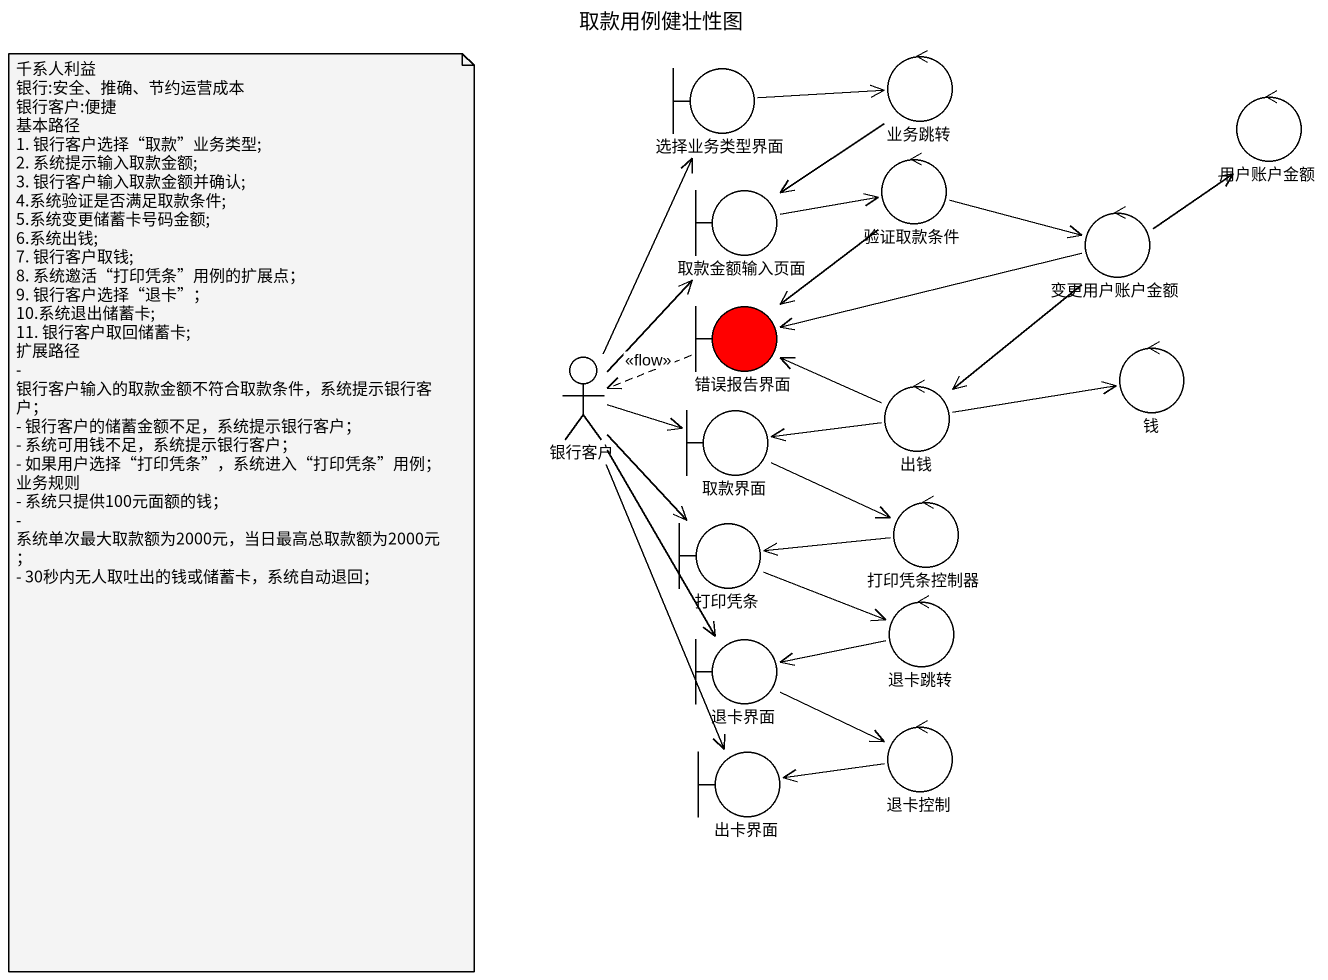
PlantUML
@startuml
title 取款用例健壮性图
boundary 选择业务类型界面
control 业务跳转
control 用户账户金额
control 验证取款条件
boundary 取款金额输入页面
control 变更用户账户金额
boundary 错误报告界面 #FF0000
actor 银行客户
control 出钱
control 钱
boundary 取款界面
control 打印凭条控制器
boundary 打印凭条
boundary 退卡界面
control 退卡跳转
boundary 出卡界面
control 退卡控制
选择业务类型界面 -right-> 业务跳转
业务跳转 --> 取款金额输入页面
验证取款条件 -right-> 变更用户账户金额
验证取款条件 --> 错误报告界面
取款金额输入页面 -right-> 验证取款条件
变更用户账户金额 -up-> 用户账户金额
变更用户账户金额 -left-> 错误报告界面
变更用户账户金额 --> 出钱
错误报告界面 .left.> 银行客户 : <<flow>>
银行客户 -up-> 选择业务类型界面
银行客户 -up-> 取款金额输入页面
银行客户 -right-> 取款界面
银行客户 --> 打印凭条
银行客户 --> 退卡界面
银行客户 --> 出卡界面
出钱 -left-> 错误报告界面
出钱 -right-> 钱
出钱 -left-> 取款界面
取款界面 -right-> 打印凭条控制器
打印凭条控制器 -left-> 打印凭条
打印凭条 -right-> 退卡跳转
退卡界面 -right-> 退卡控制
退卡跳转 -left-> 退卡界面
退卡控制 -left-> 出卡界面
note as N1
  千系人利益
  银行:安全、推确、节约运营成本
  银行客户:便捷
  基本路径
  1. 银行客户选择“取款”业务类型;
  2. 系统提示输入取款金额;
  3. 银行客户输入取款金额并确认;
  4.系统验证是否满足取款条件;
  5.系统变更储蓄卡号码金额;
  6.系统出钱;
  7. 银行客户取钱;
  8. 系统邀活“打印凭条”用例的扩展点；
  9. 银行客户选择“退卡”；
  10.系统退出储蓄卡;
  11. 银行客户取回储蓄卡;
  扩展路径
  - 银行客户输入的取款金额不符合取款条件，系统提示银行客户；
  - 银行客户的储蓄金额不足，系统提示银行客户；
  - 系统可用钱不足，系统提示银行客户；
  - 如果用户选择“打印凭条”，系统进入“打印凭条”用例；
  业务规则
  - 系统只提供100元面额的钱；
  - 系统单次最大取款额为2000元，当日最高总取款额为2000元；
  - 30秒内无人取吐出的钱或储蓄卡，系统自动退回；
end note
@enduml
